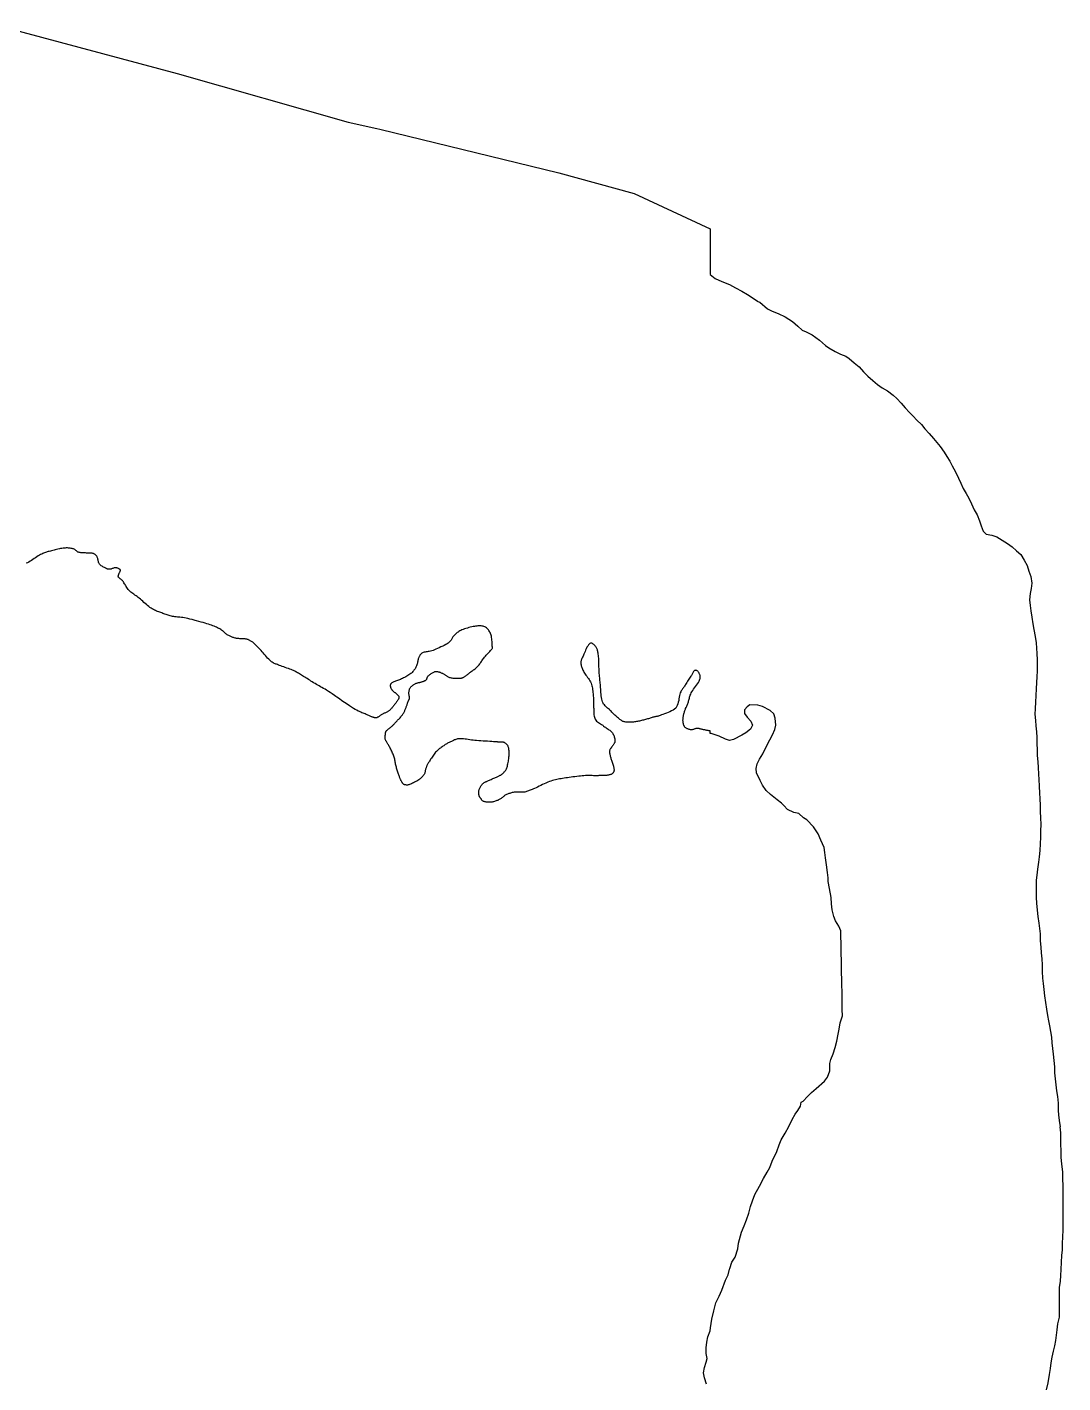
# Model space of a CAD drawing. Header units: inches. Extents: x 1341578 to 1502124, y 557203 to 748561.
# Drawn here: x 1491099 to 1493100, y 630191 to 632809 of the extents above; entities that cross this region are included whole.
import ezdxf

# ---------------------------------------------------------------- set-up
doc = ezdxf.new("R2010")
doc.units = ezdxf.units.IN
doc.header["$MEASUREMENT"] = 0
doc.layers.add('Zipcode', color=7, linetype='Continuous')

msp = doc.modelspace()

# ---------------------------------------------------------------- linework, layer by layer
at = {"layer": 'Zipcode'}
for points in [[(1491054.1, 632809.1), (1491388.2, 632719.3), (1491718.9, 632625.8), (1491774.5, 632613.4), (1491779.9, 632612.2), (1492126.1, 632527.5), (1492271.6, 632487.7), (1492418, 632419.7), (1492418, 632331), (1492427.7, 632323.8), (1492440.4, 632317.9), (1492455.4, 632312.2), (1492466.8, 632305.8), (1492479.4, 632299), (1492490.1, 632292.4), (1492500.9, 632285.8), (1492509.4, 632279.9), (1492510.4, 632278.9), (1492514.1, 632277.6), (1492528.9, 632265.2), (1492537.7, 632260.6), (1492549.3, 632255.9), (1492563.1, 632249.8), (1492577.1, 632240.7), (1492587.4, 632231.7), (1492595.6, 632224), (1492603.4, 632220.7), (1492615.1, 632214.7), (1492629.5, 632204.5), (1492640.9, 632194.1), (1492647.1, 632189.6), (1492659.4, 632182.9), (1492669.6, 632177.2), (1492680, 632173.3), (1492686.9, 632169.2), (1492696.3, 632161), (1492706, 632153), (1492714.4, 632143.6), (1492722.8, 632135), (1492732.3, 632126.3), (1492741.1, 632118.7), (1492750.5, 632112.7), (1492760.8, 632106.4), (1492771.6, 632098.5), (1492778.9, 632091.6), (1492786.9, 632083.1), (1492795, 632073.9), (1492803.4, 632064.9), (1492810, 632057.4), (1492817.6, 632050.3), (1492826.1, 632041.8), (1492832.8, 632033.5), (1492841.4, 632024.2), (1492849.3, 632014.8), (1492855.9, 632007), (1492862.5, 631998.9), (1492870.1, 631988.5), (1492875.6, 631979.9), (1492881.4, 631971.1), (1492885.8, 631961.5), (1492892.1, 631950.2), (1492897.9, 631938.1), (1492902.1, 631928.1), (1492907.1, 631917.7), (1492912.4, 631908.6), (1492917.8, 631899.1), (1492923.1, 631888.2), (1492928.3, 631877.1), (1492933.8, 631867.2), (1492938.3, 631855.7), (1492941.5, 631845.8), (1492945.6, 631835.5), (1492951.1, 631829.7), (1492962, 631828.1), (1492972.1, 631824.7), (1492982.4, 631818.5), (1492992.4, 631812), (1493001.3, 631805.3), (1493009.6, 631797.7), (1493018.1, 631790.8), (1493024.4, 631779.4), (1493030.3, 631769.5), (1493033.8, 631758.6), (1493037.5, 631747.8), (1493039.5, 631735.3), (1493038.3, 631724.9), (1493036.1, 631715.2), (1493035.3, 631703.2), (1493036, 631691.9), (1493037.6, 631681.6), (1493039.5, 631669.6), (1493041.6, 631656.6), (1493043.7, 631646), (1493046.1, 631632), (1493047.8, 631620.1), (1493048.5, 631609.9), (1493049.2, 631599.1), (1493049.8, 631587.4), (1493049.8, 631577.3), (1493049.8, 631565), (1493049.2, 631554.9), (1493048.7, 631542.8), (1493048.1, 631532), (1493047.1, 631517.8), (1493046.7, 631505.8), (1493046, 631492.5), (1493045.6, 631481.9), (1493046.3, 631470), (1493047.4, 631459.5), (1493048.4, 631448), (1493048.9, 631436.8), (1493049.2, 631424.6), (1493049.7, 631414), (1493050.1, 631402.3), (1493050.9, 631390.2), (1493051.7, 631379.3), (1493052.2, 631366.5), (1493052.9, 631355.7), (1493053.9, 631343.1), (1493054.4, 631329.9), (1493054.8, 631319.2), (1493055.3, 631306), (1493055.9, 631294.2), (1493056.4, 631282), (1493056.6, 631268.9), (1493056.5, 631256.7), (1493056.3, 631244.6), (1493055.9, 631232), (1493054.8, 631218.7), (1493053.7, 631206.4), (1493052.2, 631196.2), (1493050.6, 631182.6), (1493049.2, 631171.5), (1493048, 631161.4), (1493047.7, 631149.8), (1493047.8, 631138.9), (1493048.1, 631128.1), (1493048.4, 631117.3), (1493049.8, 631103.8), (1493051.1, 631091.2), (1493053.1, 631078.7), (1493054.5, 631068.5), (1493055.3, 631058), (1493055.8, 631044.4), (1493056.6, 631032.1), (1493057.7, 631021.5), (1493058.6, 631009.4), (1493059.3, 630998.3), (1493059.6, 630984.9), (1493060.3, 630972.6), (1493061.3, 630962.1), (1493062.9, 630950.6), (1493064.3, 630937.9), (1493065.6, 630925.4), (1493067.6, 630912.4), (1493070.1, 630899.9), (1493071.9, 630890), (1493073.6, 630880.1), (1493075.5, 630869.2), (1493077.2, 630858.3), (1493078.3, 630847.5), (1493079.3, 630836.2), (1493080.5, 630825.5), (1493082.2, 630813.3), (1493083.1, 630801.2), (1493083.5, 630789.7), (1493084.8, 630777.8), (1493086.1, 630766.3), (1493087.4, 630754.9), (1493088.8, 630743.9), (1493090.3, 630730.7), (1493090.6, 630720.3), (1493090.7, 630716.9), (1493090.9, 630708.4), (1493092.4, 630697.1), (1493094.5, 630685.4), (1493093.3, 630685), (1493094.8, 630673.5), (1493095, 630663.4), (1493095.1, 630651.9), (1493095.3, 630638.5), (1493095.5, 630626.3), (1493097.1, 630612.8), (1493098.5, 630598.1), (1493098.7, 630583.7), (1493099.1, 630572.3), (1493099.3, 630561.8), (1493099.1, 630550.4), (1493099.2, 630537.5), (1493099.3, 630525.1), (1493099.3, 630511.6), (1493099.4, 630498.1), (1493099.5, 630485.3), (1493099, 630472.5), (1493098.3, 630460), (1493097.8, 630447.8), (1493096.9, 630436.5), (1493096.3, 630423.7), (1493095.5, 630409.9), (1493094.8, 630398), (1493094.2, 630386.8), (1493092.5, 630374.7), (1493092.1, 630362.3), (1493092.1, 630350.4), (1493092.3, 630338.6), (1493092.4, 630327.5), (1493092, 630317.4), (1493089.1, 630304.6), (1493087.9, 630293.3), (1493086.6, 630282.6), (1493085.3, 630272.3), (1493083.3, 630262.2), (1493080.8, 630251.9), (1493078.1, 630240.2), (1493076.3, 630229.6), (1493074.8, 630218.3), (1493072.9, 630206.8), (1493070.3, 630190.9), (1493067.1, 630177.2)], [(1492411.2, 630188.3), (1492407.3, 630200.2), (1492405.4, 630210), (1492407, 630220.6), (1492410.2, 630230.5), (1492412.6, 630237.6), (1492410.6, 630247.5), (1492410.4, 630258.6), (1492412, 630269.3), (1492413.7, 630279.3), (1492418, 630291), (1492418.9, 630296.8), (1492421.1, 630314), (1492424.9, 630329.9), (1492429.4, 630345.5), (1492435.4, 630357.9), (1492440.4, 630369.6), (1492447.8, 630388.9), (1492452.8, 630399.5), (1492455.5, 630410.5), (1492455.9, 630411.8), (1492460.2, 630423.9), (1492466.2, 630433.4), (1492471.9, 630449.4), (1492472.6, 630460.7), (1492478.6, 630481.8), (1492483.9, 630494.1), (1492488.3, 630505.3), (1492492.6, 630518.5), (1492496, 630531), (1492499.8, 630542.3), (1492504.7, 630554.2), (1492513.4, 630570.3), (1492521.1, 630585.4), (1492528.4, 630597.9), (1492533.3, 630606.9), (1492538.1, 630619.1), (1492546.6, 630637.6), (1492551.6, 630650.5), (1492555.6, 630660), (1492562.9, 630672.7), (1492570.1, 630685.5), (1492576.4, 630699.3), (1492582.6, 630709.8), (1492587.4, 630716.9), (1492592.8, 630725), (1492594.1, 630733.1), (1492597.8, 630735), (1492606.4, 630743.9), (1492613.9, 630751.5), (1492622.9, 630759.2), (1492639.1, 630773.3), (1492644.8, 630781.3), (1492649.4, 630793.2), (1492649.3, 630807.6), (1492651.2, 630815.1), (1492655.6, 630826.1), (1492659.7, 630838.2), (1492663.1, 630850.8), (1492665.7, 630863.9), (1492667.4, 630873.9), (1492669.3, 630885.9), (1492672.4, 630895.8), (1492673.6, 630899.8), (1492673.4, 630911.8), (1492673.3, 630922), (1492673.1, 630933.7), (1492672.9, 630946.4), (1492672.6, 630957.9), (1492672.4, 630970.2), (1492672.1, 630982.9), (1492671.9, 630994.6), (1492671.6, 631007.6), (1492671.4, 631018.9), (1492671.1, 631029.7), (1492670.9, 631040.8), (1492670.7, 631051.4), (1492670.4, 631063.8), (1492667, 631072.6), (1492660.4, 631083), (1492657.1, 631091.4), (1492653.8, 631104.3), (1492652.3, 631116), (1492651.8, 631128.4), (1492648.7, 631145.4), (1492645.9, 631159.3), (1492645.8, 631166.2), (1492644.7, 631176.3), (1492642.8, 631191.4), (1492641.1, 631204.7), (1492639.4, 631214.7), (1492638.4, 631224.9), (1492631.9, 631238.7), (1492626.6, 631251.3), (1492617.8, 631264.5), (1492604.7, 631278.1), (1492598.4, 631282), (1492589.7, 631290.2), (1492579.6, 631292.5), (1492567.4, 631297.8), (1492560.6, 631305.7), (1492556, 631310), (1492547.7, 631316.5), (1492534.6, 631326.8), (1492526.1, 631335), (1492519.3, 631344.8), (1492514.8, 631354), (1492507.8, 631368.9), (1492507.3, 631377), (1492509.2, 631386), (1492513.4, 631395.4), (1492519.9, 631405.5), (1492528.1, 631422.8), (1492533.6, 631432.3), (1492538.3, 631442), (1492543.1, 631452.5), (1492544.9, 631460.8), (1492543.7, 631474.7), (1492540.9, 631483), (1492533.8, 631489.4), (1492519.1, 631496.7), (1492510.4, 631499.3), (1492494.6, 631499.9), (1492489.6, 631496.5), (1492484.6, 631490.8), (1492484.7, 631483.7), (1492489.4, 631476.3), (1492496.9, 631468.5), (1492499.8, 631461.2), (1492495.9, 631453.3), (1492487.1, 631446.1), (1492479.1, 631441.8), (1492463, 631433.3), (1492455.6, 631431.5), (1492447.9, 631434), (1492435.6, 631439.7), (1492420, 631444.7), (1492418, 631445), (1492418, 631449.7), (1492416.7, 631450), (1492415.4, 631450.2), (1492414.1, 631450.4), (1492412.8, 631450.6), (1492411.5, 631450.9), (1492410.2, 631451.1), (1492409, 631451.3), (1492407.7, 631451.6), (1492406.4, 631451.8), (1492405.2, 631452.1), (1492403.9, 631452.3), (1492402.7, 631452.7), (1492401.5, 631453), (1492400.3, 631453.4), (1492399, 631453.7), (1492397.8, 631454), (1492396.6, 631454.3), (1492395.4, 631454.5), (1492394.2, 631454.7), (1492393, 631454.7), (1492391.8, 631454.7), (1492390.6, 631454.4), (1492389.4, 631454.1), (1492388.2, 631453.7), (1492387, 631453.3), (1492385.8, 631452.8), (1492384.6, 631452.5), (1492383.4, 631452.2), (1492382.2, 631452), (1492381, 631452), (1492379.9, 631452.1), (1492378.7, 631452.4), (1492377.5, 631452.7), (1492376.2, 631453.1), (1492375.1, 631453.6), (1492373.9, 631454.1), (1492372.8, 631454.7), (1492371.8, 631455.3), (1492370.9, 631455.9), (1492370.1, 631456.5), (1492369.4, 631457.2), (1492368.8, 631457.9), (1492368.3, 631458.7), (1492367.8, 631459.5), (1492367.5, 631460.3), (1492367.2, 631461.2), (1492366.9, 631462.1), (1492366.7, 631463), (1492366.4, 631463.9), (1492366.2, 631464.9), (1492366, 631465.8), (1492365.9, 631466.8), (1492365.8, 631467.9), (1492365.7, 631468.8), (1492365.6, 631470), (1492365.6, 631471.1), (1492365.7, 631472.2), (1492365.7, 631473.3), (1492365.8, 631474.5), (1492365.9, 631475.7), (1492366.1, 631476.9), (1492366.3, 631478.2), (1492366.6, 631479.5), (1492366.8, 631480.8), (1492367.2, 631482.1), (1492367.5, 631483.5), (1492367.7, 631484.2), (1492367.9, 631484.8), (1492368.3, 631486.2), (1492368.7, 631487.6), (1492369.2, 631489.1), (1492369.7, 631490.5), (1492370.2, 631491.9), (1492370.7, 631493.1), (1492370.8, 631493.4), (1492371.5, 631494.9), (1492372.1, 631496.3), (1492372.8, 631497.9), (1492373.5, 631499.4), (1492374.1, 631501), (1492374.8, 631502.6), (1492375.4, 631504.3), (1492376, 631506), (1492376.5, 631507.8), (1492376.9, 631509.5), (1492377.4, 631511.3), (1492377.9, 631513.2), (1492378.4, 631515), (1492379, 631517), (1492379.7, 631519), (1492380.5, 631521), (1492381.5, 631523.2), (1492382.8, 631525.4), (1492384.4, 631527.9), (1492386.2, 631530.5), (1492388.1, 631533.1), (1492390.1, 631535.8), (1492392, 631538.4), (1492393.8, 631541), (1492395.4, 631543.4), (1492396.8, 631545.7), (1492397.8, 631547.7), (1492398.4, 631549.6), (1492398.8, 631551.3), (1492398.9, 631552.9), (1492398.9, 631554.5), (1492398.8, 631555.9), (1492398.5, 631557.2), (1492398.1, 631558.4), (1492397.7, 631559.5), (1492397.2, 631560.6), (1492396.8, 631561.6), (1492396.3, 631562.5), (1492395.6, 631563.4), (1492394.9, 631564.2), (1492394, 631565), (1492393.2, 631565.6), (1492392.3, 631566.2), (1492391.3, 631566.6), (1492390.4, 631566.8), (1492389.6, 631566.9), (1492388.8, 631566.8), (1492388.1, 631566.4), (1492387.4, 631565.9), (1492386.8, 631565.2), (1492386.2, 631564.4), (1492385.6, 631563.4), (1492384.9, 631562.3), (1492384.3, 631561), (1492383.5, 631559.7), (1492382.7, 631558.4), (1492381.8, 631556.9), (1492380.8, 631555.4), (1492379.7, 631553.7), (1492378.5, 631551.8), (1492377.2, 631549.8), (1492375.9, 631547.7), (1492374.6, 631545.7), (1492373.3, 631543.6), (1492372, 631541.6), (1492370.8, 631539.7), (1492369.7, 631537.9), (1492368.6, 631536.3), (1492368.4, 631536), (1492367.6, 631534.9), (1492366.7, 631533.6), (1492365.7, 631532.4), (1492364.8, 631531.2), (1492364, 631529.9), (1492363.1, 631528.5), (1492362.2, 631527), (1492361.3, 631525.2), (1492360.4, 631523.2), (1492359.6, 631520.8), (1492359.5, 631520.5), (1492359, 631518), (1492358.4, 631515), (1492357.9, 631511.8), (1492357.3, 631508.6), (1492356.6, 631505.3), (1492355.8, 631502.1), (1492354.7, 631499.1), (1492354.5, 631498.7), (1492353.3, 631496.4), (1492351.6, 631494), (1492349.4, 631491.9), (1492346.7, 631490.1), (1492343.6, 631488.4), (1492340.3, 631486.8), (1492336.9, 631485.4), (1492333.5, 631484.1), (1492330.1, 631482.9), (1492327, 631481.8), (1492324.2, 631480.9), (1492321.8, 631479.9), (1492319.9, 631479.2), (1492318.3, 631478.6), (1492316.9, 631478.2), (1492315.8, 631477.9), (1492314.8, 631477.7), (1492313.8, 631477.6), (1492312.9, 631477.4), (1492311.8, 631477.2), (1492310.6, 631477), (1492309.2, 631476.6), (1492307.7, 631476.1), (1492306, 631475.6), (1492304.3, 631475.1), (1492302.5, 631474.6), (1492300.7, 631474), (1492298.8, 631473.4), (1492296.9, 631472.9), (1492295, 631472.3), (1492293.2, 631471.8), (1492291.3, 631471.3), (1492289.4, 631470.8), (1492287.5, 631470.3), (1492285.6, 631469.8), (1492283.7, 631469.3), (1492281.7, 631468.9), (1492279.8, 631468.4), (1492277.9, 631468), (1492275.9, 631467.7), (1492274, 631467.4), (1492272.1, 631467.2), (1492270.2, 631467), (1492268.2, 631466.8), (1492266.2, 631466.7), (1492264.2, 631466.6), (1492262.2, 631466.6), (1492260.3, 631466.6), (1492258.4, 631466.7), (1492256.7, 631466.8), (1492255.7, 631466.9), (1492255, 631467), (1492253.4, 631467.3), (1492252, 631467.5), (1492250.8, 631467.9), (1492249.7, 631468.2), (1492248.8, 631468.6), (1492247.8, 631469.1), (1492246.9, 631469.7), (1492245.9, 631470.3), (1492244.9, 631471.1), (1492243.7, 631471.9), (1492242.4, 631473), (1492240.9, 631474.2), (1492239.3, 631475.6), (1492237.6, 631477.1), (1492235.8, 631478.8), (1492234, 631480.5), (1492232.1, 631482.3), (1492230.3, 631484.1), (1492228.5, 631485.9), (1492226.7, 631487.7), (1492225.1, 631489.4), (1492224.6, 631489.8), (1492223.4, 631491), (1492221.8, 631492.5), (1492220.1, 631493.9), (1492218.4, 631495.3), (1492216.8, 631496.7), (1492215.2, 631498.3), (1492213.7, 631499.9), (1492212.4, 631501.7), (1492211.2, 631503.7), (1492210.2, 631505.9), (1492209.3, 631508.4), (1492208.7, 631511.2), (1492208.1, 631514.1), (1492207.8, 631517.3), (1492207.5, 631520.5), (1492207.2, 631523.8), (1492207, 631527.1), (1492206.8, 631530.4), (1492206.6, 631533.5), (1492206.3, 631536.5), (1492206, 631539.4), (1492205.7, 631542.1), (1492205.4, 631544.8), (1492205.2, 631547.4), (1492204.9, 631550), (1492204.7, 631552.6), (1492204.4, 631555.2), (1492204.2, 631557.9), (1492204, 631560.7), (1492203.8, 631563.6), (1492203.6, 631566.7), (1492203.5, 631569.9), (1492203.3, 631573.3), (1492203.3, 631576.8), (1492203.2, 631580.2), (1492203.1, 631583.6), (1492202.9, 631586.9), (1492202.8, 631590.1), (1492202.6, 631592.9), (1492202.3, 631595.5), (1492202, 631597.8), (1492201.7, 631599.9), (1492201.4, 631601.8), (1492201, 631603.5), (1492200.7, 631605.1), (1492200.2, 631606.6), (1492199.7, 631608), (1492199.1, 631609.3), (1492198.4, 631610.5), (1492197.7, 631611.7), (1492196.7, 631612.9), (1492195.7, 631614.1), (1492194.5, 631615.3), (1492193.3, 631616.5), (1492192, 631617.5), (1492190.7, 631618.4), (1492189.3, 631619), (1492188, 631619.2), (1492186.7, 631619.1), (1492185.4, 631618.6), (1492184.2, 631617.5), (1492182.9, 631615.8), (1492181.6, 631613.7), (1492180.2, 631611.3), (1492178.9, 631608.6), (1492177.6, 631605.9), (1492176.4, 631603.1), (1492175.3, 631600.5), (1492174.3, 631598), (1492173.4, 631595.9), (1492172.5, 631594.1), (1492171.7, 631592.4), (1492171, 631590.9), (1492170.3, 631589.4), (1492169.7, 631588), (1492169.2, 631586.6), (1492168.8, 631585.2), (1492168.5, 631583.8), (1492168.4, 631582.3), (1492168.3, 631580.7), (1492168.5, 631579.1), (1492168.7, 631577.5), (1492169.1, 631575.8), (1492169.5, 631574.1), (1492170.1, 631572.4), (1492170.8, 631570.7), (1492171.5, 631569), (1492172.4, 631567.1), (1492173.3, 631565.3), (1492174.2, 631563.4), (1492175.3, 631561.4), (1492176.6, 631559.4), (1492178.1, 631557.4), (1492179.7, 631555.3), (1492181.3, 631553.2), (1492182.8, 631551.1), (1492184.4, 631548.9), (1492185.8, 631546.6), (1492187, 631544.4), (1492188.1, 631542.1), (1492188.9, 631539.7), (1492189.6, 631537.2), (1492190.2, 631534.7), (1492190.7, 631532.1), (1492191, 631529.5), (1492191.4, 631526.9), (1492191.7, 631524.3), (1492191.9, 631521.7), (1492192.1, 631519.3), (1492192.4, 631516.9), (1492192.6, 631514.5), (1492192.7, 631512.3), (1492192.7, 631510.1), (1492192.8, 631508), (1492192.7, 631505.9), (1492192.7, 631503.8), (1492192.7, 631501.6), (1492192.7, 631499.5), (1492192.8, 631497.4), (1492193, 631495.2), (1492193.1, 631492.9), (1492193.2, 631490.5), (1492193.2, 631488.1), (1492193.3, 631485.7), (1492193.4, 631483.3), (1492193.6, 631480.9), (1492193.9, 631478.6), (1492194.4, 631476.4), (1492195.1, 631474.3), (1492196, 631472.3), (1492197.2, 631470.5), (1492198.7, 631468.9), (1492200.4, 631467.3), (1492202.3, 631465.9), (1492204.3, 631464.5), (1492206.4, 631463.2), (1492208.5, 631461.9), (1492210.5, 631460.6), (1492211.4, 631460), (1492212.4, 631459.3), (1492214.2, 631458), (1492215.8, 631456.8), (1492217.5, 631455.6), (1492219.2, 631454.4), (1492220.9, 631453.3), (1492222.5, 631452.1), (1492224.1, 631451), (1492225.6, 631449.8), (1492226.9, 631448.7), (1492228.2, 631447.4), (1492229.3, 631446.1), (1492230.2, 631444.7), (1492231, 631443.2), (1492231.8, 631441.6), (1492232.4, 631439.9), (1492232.9, 631438.3), (1492233.3, 631436.7), (1492233.5, 631436.1), (1492233.7, 631435.1), (1492233.9, 631433.6), (1492234.1, 631432.1), (1492234.2, 631430.9), (1492234.2, 631429.7), (1492234, 631428.7), (1492233.7, 631427.7), (1492233.4, 631426.8), (1492232.9, 631426), (1492232.4, 631425.2), (1492231.9, 631424.3), (1492231.3, 631423.5), (1492230.8, 631422.6), (1492230.2, 631421.7), (1492229.6, 631420.7), (1492229, 631419.8), (1492228.2, 631418.8), (1492227.8, 631418.3), (1492227.4, 631417.8), (1492226.8, 631417.1), (1492226.6, 631416.8), (1492225.9, 631415.8), (1492225.2, 631414.8), (1492224.6, 631413.7), (1492224.2, 631412.5), (1492223.9, 631411.3), (1492223.7, 631410), (1492223.8, 631408.7), (1492223.9, 631407.3), (1492224.1, 631405.8), (1492224.4, 631404.4), (1492224.7, 631402.9), (1492225.1, 631401.3), (1492225.5, 631399.9), (1492226, 631398.1), (1492226.4, 631396.6), (1492226.8, 631394.9), (1492227.4, 631393.1), (1492228, 631391.2), (1492228.7, 631389.4), (1492229.4, 631387.4), (1492230.1, 631385.6), (1492230.7, 631383.7), (1492231.2, 631382), (1492231.7, 631380.4), (1492232, 631378.9), (1492232.2, 631377.6), (1492232.3, 631376.4), (1492232.4, 631375.3), (1492232.5, 631374.3), (1492232.4, 631373.7), (1492232.4, 631373.3), (1492232.3, 631372.4), (1492232.1, 631371.6), (1492231.9, 631370.8), (1492231.5, 631370), (1492231, 631369.3), (1492230.5, 631368.6), (1492229.9, 631367.9), (1492229.3, 631367.4), (1492228.6, 631366.8), (1492227.8, 631366.4), (1492226.8, 631365.9), (1492225.8, 631365.5), (1492224.6, 631365.1), (1492223.3, 631364.8), (1492221.8, 631364.5), (1492220.1, 631364.2), (1492218.2, 631364), (1492216.2, 631363.8), (1492214, 631363.7), (1492211.7, 631363.6), (1492209.3, 631363.5), (1492206.9, 631363.5), (1492204.4, 631363.4), (1492202.8, 631363.4), (1492201.9, 631363.3), (1492199.5, 631363.3), (1492197.2, 631363.3), (1492194.8, 631363.3), (1492192.5, 631363.3), (1492190.1, 631363.4), (1492187.7, 631363.4), (1492185.2, 631363.5), (1492182.6, 631363.5), (1492180, 631363.5), (1492177.2, 631363.4), (1492174.2, 631363.2), (1492171.1, 631363), (1492167.7, 631362.6), (1492164.2, 631362.3), (1492160.5, 631361.9), (1492156.8, 631361.4), (1492153.1, 631361), (1492149.4, 631360.5), (1492145.8, 631360), (1492142.3, 631359.5), (1492139.1, 631358.9), (1492136, 631358.5), (1492133, 631358), (1492130.1, 631357.5), (1492127.3, 631357.1), (1492124.6, 631356.6), (1492121.9, 631356.1), (1492119.1, 631355.5), (1492116.4, 631354.8), (1492113.5, 631354), (1492110.6, 631353), (1492107.5, 631351.9), (1492104.3, 631350.6), (1492100.9, 631349.2), (1492097.6, 631347.7), (1492094.2, 631346.1), (1492090.9, 631344.5), (1492087.7, 631342.9), (1492084.6, 631341.4), (1492081.7, 631340.1), (1492079, 631338.9), (1492076.6, 631337.9), (1492074.4, 631336.9), (1492072.4, 631336.1), (1492070.5, 631335.3), (1492068.8, 631334.5), (1492067, 631333.8), (1492065.3, 631333.2), (1492063.6, 631332.7), (1492061.8, 631332.2), (1492059.9, 631331.8), (1492057.9, 631331.5), (1492055.8, 631331.3), (1492053.7, 631331.3), (1492051.6, 631331.3), (1492049.4, 631331.4), (1492047.3, 631331.4), (1492045.3, 631331.5), (1492043.2, 631331.5), (1492041.3, 631331.4), (1492039.4, 631331.2), (1492037.6, 631330.9), (1492035.9, 631330.6), (1492034.2, 631330.2), (1492032.5, 631329.7), (1492030.9, 631329.2), (1492029.4, 631328.7), (1492027.9, 631328.2), (1492026.4, 631327.6), (1492025, 631326.9), (1492023.6, 631326.3), (1492022.3, 631325.6), (1492021, 631324.8), (1492019.9, 631323.9), (1492018.8, 631323), (1492017.8, 631322.1), (1492016.7, 631321.2), (1492015.6, 631320.3), (1492014.5, 631319.4), (1492013.3, 631318.6), (1492012, 631317.8), (1492010.7, 631317.1), (1492009.2, 631316.4), (1492007.7, 631315.7), (1492006.2, 631315.1), (1492004.7, 631314.5), (1492003.1, 631313.9), (1492001.5, 631313.4), (1491999.9, 631312.9), (1491998.4, 631312.6), (1491996.8, 631312.3), (1491996.4, 631312.2), (1491995.2, 631312.1), (1491993.6, 631312), (1491991.9, 631312), (1491990.2, 631312), (1491988.6, 631312.1), (1491987, 631312.2), (1491985.4, 631312.4), (1491983.9, 631312.7), (1491982.6, 631313), (1491981.4, 631313.4), (1491980.4, 631313.8), (1491979.4, 631314.3), (1491978.6, 631314.9), (1491977.9, 631315.6), (1491977.2, 631316.3), (1491976.6, 631317), (1491976.1, 631317.7), (1491975.6, 631318.4), (1491975.1, 631319.2), (1491974.6, 631319.8), (1491974.1, 631320.5), (1491973.7, 631321.1), (1491973.3, 631321.7), (1491972.9, 631322.2), (1491972.5, 631322.8), (1491972.2, 631323.5), (1491972, 631324.1), (1491971.7, 631324.8), (1491971.6, 631325.6), (1491971.4, 631326.4), (1491971.3, 631327.3), (1491971.2, 631328.2), (1491971.1, 631329.2), (1491971.1, 631330.3), (1491971.1, 631331.4), (1491971.1, 631332.5), (1491971.2, 631333.6), (1491971.4, 631334.7), (1491971.7, 631335.8), (1491972, 631336.9), (1491972.5, 631338.1), (1491973, 631339.3), (1491973.6, 631340.5), (1491974.3, 631341.6), (1491975.1, 631343), (1491975.9, 631344.2), (1491976.7, 631345.3), (1491977.6, 631346.4), (1491978.4, 631347.4), (1491979.3, 631348.3), (1491980.1, 631349), (1491980.9, 631349.7), (1491981.7, 631350.2), (1491982.6, 631350.7), (1491983.4, 631351.1), (1491983.7, 631351.2), (1491984.4, 631351.5), (1491985.3, 631351.9), (1491986.4, 631352.3), (1491987.5, 631352.8), (1491988.8, 631353.4), (1491990.1, 631354), (1491991.7, 631354.7), (1491993.3, 631355.5), (1491995.1, 631356.2), (1491996.8, 631357), (1491998.6, 631357.8), (1492000.4, 631358.6), (1492002.1, 631359.3), (1492003.7, 631360.1), (1492005.1, 631360.7), (1492006.5, 631361.4), (1492007.8, 631362), (1492009.1, 631362.5), (1492010.3, 631363), (1492011.4, 631363.5), (1492012.6, 631364.1), (1492013.6, 631364.6), (1492014.7, 631365.3), (1492015.7, 631366), (1492016.7, 631366.8), (1492017.7, 631367.7), (1492018.7, 631368.6), (1492019.6, 631369.5), (1492020.5, 631370.5), (1492021.4, 631371.5), (1492022.3, 631372.6), (1492023.1, 631373.8), (1492023.8, 631375.1), (1492024.5, 631376.6), (1492025.2, 631378.2), (1492025.8, 631380), (1492026.4, 631381.9), (1492026.9, 631384.1), (1492027.4, 631386.3), (1492027.9, 631388.7), (1492028.3, 631391.1), (1492028.6, 631393.4), (1492029, 631395.7), (1492029.2, 631397.9), (1492029.4, 631400), (1492029.6, 631402), (1492029.7, 631403.9), (1492029.7, 631405.9), (1492029.8, 631407.8), (1492029.7, 631409.7), (1492029.6, 631411.5), (1492029.5, 631413.2), (1492029.3, 631414.8), (1492029, 631416.4), (1492028.6, 631417.8), (1492028.2, 631419.1), (1492027.7, 631420.3), (1492027, 631421.4), (1492026.4, 631422.4), (1492025.6, 631423.4), (1492024.8, 631424.2), (1492024, 631425), (1492023.2, 631425.7), (1492022.3, 631426.4), (1492021.5, 631426.9), (1492020.6, 631427.4), (1492019.6, 631427.7), (1492018.6, 631427.9), (1492017.6, 631428), (1492016.6, 631428.1), (1492015.6, 631428.1), (1492014.5, 631428.1), (1492013.5, 631428.1), (1492012.5, 631428.1), (1492011.5, 631428.2), (1492010.6, 631428.2), (1492010, 631428.3), (1492009.5, 631428.3), (1492009.1, 631428.4), (1492008.6, 631428.4), (1492007.9, 631428.4), (1492007, 631428.5), (1492005.8, 631428.6), (1492004.2, 631428.7), (1492002.1, 631428.8), (1491999.4, 631429), (1491996.1, 631429.2), (1491992.4, 631429.4), (1491988.3, 631429.7), (1491984, 631429.9), (1491979.6, 631430.2), (1491975.3, 631430.5), (1491971, 631430.8), (1491967, 631431.1), (1491963.4, 631431.4), (1491960.1, 631431.7), (1491956.8, 631432.2), (1491953.6, 631432.6), (1491950.5, 631433.1), (1491947.5, 631433.6), (1491945.7, 631433.9), (1491944.6, 631434), (1491941.9, 631434.4), (1491939.2, 631434.7), (1491936.7, 631434.8), (1491934.4, 631434.8), (1491932.3, 631434.7), (1491930.3, 631434.4), (1491928.6, 631434), (1491927, 631433.5), (1491925.5, 631432.9), (1491924, 631432.3), (1491922.6, 631431.6), (1491921.2, 631430.9), (1491919.8, 631430.2), (1491918.3, 631429.6), (1491916.7, 631428.9), (1491915.2, 631428.2), (1491913.7, 631427.4), (1491912.3, 631426.7), (1491910.8, 631425.9), (1491909.4, 631425.1), (1491907.9, 631424.2), (1491906.4, 631423.3), (1491904.9, 631422.3), (1491903.4, 631421.3), (1491901.9, 631420.2), (1491900.3, 631419.1), (1491898.7, 631418), (1491897.1, 631416.8), (1491895.5, 631415.6), (1491893.9, 631414.3), (1491892.3, 631412.9), (1491890.7, 631411.5), (1491889.2, 631410.1), (1491887.8, 631408.5), (1491886.4, 631406.9), (1491884.9, 631405.1), (1491883.5, 631403.2), (1491882.1, 631401.2), (1491880.8, 631399.2), (1491879.5, 631397.2), (1491878.2, 631395.2), (1491877.1, 631393.4), (1491876, 631391.6), (1491875, 631390.1), (1491874.2, 631388.7), (1491873.4, 631387.5), (1491872.8, 631386.4), (1491872.2, 631385.3), (1491871.7, 631384.4), (1491871.2, 631383.4), (1491870.8, 631382.5), (1491870.4, 631381.5), (1491870, 631380.5), (1491869.6, 631379.4), (1491869.2, 631378.2), (1491868.8, 631377), (1491868.5, 631375.8), (1491868.2, 631374.5), (1491867.9, 631373.3), (1491867.7, 631372), (1491867.4, 631370.7), (1491867.2, 631369.5), (1491866.9, 631368.2), (1491866.6, 631367), (1491865.6, 631365.9), (1491864.8, 631364.8), (1491863.9, 631363.8), (1491863, 631362.7), (1491862.2, 631361.7), (1491861.3, 631360.6), (1491860.3, 631359.6), (1491859.2, 631358.5), (1491858, 631357.5), (1491856.6, 631356.4), (1491855.1, 631355.4), (1491853.3, 631354.2), (1491851.3, 631353), (1491849.3, 631351.9), (1491847.2, 631350.7), (1491845, 631349.6), (1491843, 631348.6), (1491841, 631347.6), (1491839.2, 631346.9), (1491837.6, 631346.3), (1491836.2, 631345.8), (1491834.9, 631345.5), (1491833.7, 631345.3), (1491832.5, 631345.3), (1491831.5, 631345.3), (1491830.5, 631345.4), (1491829.6, 631345.5), (1491828.7, 631345.7), (1491828.3, 631345.9), (1491827.9, 631346), (1491827.1, 631346.3), (1491826.3, 631346.6), (1491825.7, 631347.1), (1491825.1, 631347.5), (1491824.5, 631348.1), (1491824, 631348.7), (1491823.6, 631349.4), (1491823.1, 631350.1), (1491822.7, 631350.8), (1491822.2, 631351.6), (1491821.8, 631352.5), (1491821.3, 631353.3), (1491820.8, 631354.2), (1491820.4, 631355.1), (1491820, 631356.1), (1491819.5, 631357.1), (1491819.1, 631358.1), (1491818.7, 631359.3), (1491818.2, 631360.5), (1491817.8, 631361.8), (1491817.3, 631363.2), (1491816.7, 631364.7), (1491816.1, 631366.4), (1491815.5, 631368.2), (1491814.9, 631370), (1491814.3, 631372), (1491813.6, 631373.9), (1491813, 631375.9), (1491812.4, 631377.9), (1491811.9, 631379.8), (1491811.3, 631381.7), (1491810.9, 631383.6), (1491810.5, 631385.5), (1491810.1, 631387.5), (1491809.8, 631389.4), (1491809.5, 631391.3), (1491809.1, 631393.2), (1491808.7, 631395.2), (1491808.3, 631397.1), (1491807.8, 631399), (1491807.2, 631400.9), (1491806.5, 631402.9), (1491805.7, 631404.9), (1491804.8, 631406.8), (1491803.9, 631408.9), (1491802.9, 631410.9), (1491801.9, 631412.8), (1491801, 631414.7), (1491800, 631416.6), (1491799.1, 631418.3), (1491798.2, 631420), (1491797.4, 631421.5), (1491796.6, 631423), (1491795.7, 631424.3), (1491794.9, 631425.6), (1491794, 631426.8), (1491793.3, 631428), (1491792.6, 631429.2), (1491791.9, 631430.4), (1491791.4, 631431.5), (1491791, 631432.7), (1491790.6, 631434), (1491790.5, 631435.3), (1491790.3, 631436.5), (1491790.3, 631437.8), (1491790.4, 631439), (1491790.4, 631440.3), (1491790.6, 631441.4), (1491790.7, 631442.5), (1491790.8, 631443.6), (1491790.9, 631444.5), (1491791, 631445.3), (1491791.1, 631446), (1491791.2, 631446.7), (1491791.3, 631447.2), (1491791.4, 631447.7), (1491791.6, 631448.2), (1491791.8, 631448.8), (1491792.2, 631449.3), (1491792.6, 631449.9), (1491793.2, 631450.6), (1491793.9, 631451.4), (1491794.8, 631452.1), (1491795.8, 631453), (1491796.9, 631453.8), (1491798.1, 631454.7), (1491799.2, 631455.6), (1491800.5, 631456.5), (1491801.6, 631457.5), (1491802.8, 631458.4), (1491803.8, 631459.3), (1491804.8, 631460.3), (1491805.7, 631461.2), (1491806.6, 631462.1), (1491807.5, 631463.1), (1491808.4, 631464), (1491809.3, 631465), (1491810.3, 631466), (1491811.2, 631467), (1491812, 631467.9), (1491812.2, 631468.1), (1491813.2, 631469.2), (1491814.3, 631470.4), (1491815.4, 631471.6), (1491816.6, 631472.8), (1491817.9, 631474.1), (1491819.1, 631475.4), (1491820.3, 631476.7), (1491821.5, 631478), (1491822.6, 631479.3), (1491823.7, 631480.6), (1491824.6, 631481.9), (1491825.4, 631483.2), (1491826.2, 631484.5), (1491826.9, 631485.8), (1491827.5, 631487.2), (1491828, 631488.5), (1491828.6, 631489.8), (1491829.1, 631491.2), (1491829.6, 631492.5), (1491830.1, 631493.8), (1491830.6, 631495), (1491831.1, 631496.3), (1491831.6, 631497.6), (1491832, 631498.8), (1491832.5, 631500.1), (1491832.9, 631501.4), (1491833.3, 631502.6), (1491833.7, 631503.8), (1491834.1, 631504.9), (1491834.4, 631505.9), (1491834.8, 631506.9), (1491835.1, 631507.7), (1491835.5, 631508.5), (1491835.8, 631509.1), (1491836.1, 631509.6), (1491836.4, 631510.2), (1491836.6, 631510.7), (1491836.9, 631511.2), (1491837.1, 631511.8), (1491837.2, 631512.5), (1491837.3, 631513.3), (1491837.3, 631514.2), (1491837.3, 631515.1), (1491837.1, 631516.2), (1491836.9, 631517.2), (1491836.7, 631518.3), (1491836.5, 631519.4), (1491836.3, 631520.6), (1491836.2, 631521.7), (1491836.1, 631522.8), (1491836.1, 631523.8), (1491836.2, 631524.8), (1491836.4, 631525.9), (1491836.5, 631526.9), (1491836.7, 631528), (1491837, 631529), (1491837.2, 631530), (1491837.6, 631531), (1491838.1, 631532), (1491838.6, 631532.9), (1491839.2, 631533.8), (1491839.9, 631534.7), (1491840.7, 631535.6), (1491841.6, 631536.4), (1491842.6, 631537.2), (1491843.7, 631538), (1491844.8, 631538.8), (1491845.9, 631539.5), (1491847, 631540.2), (1491848.1, 631540.8), (1491849.2, 631541.4), (1491850.3, 631541.8), (1491851.4, 631542.2), (1491852.5, 631542.5), (1491853.7, 631542.8), (1491854.8, 631543.1), (1491856, 631543.3), (1491857.1, 631543.5), (1491858.2, 631543.8), (1491859.3, 631544), (1491860.3, 631544.4), (1491861.3, 631544.7), (1491862.3, 631545.1), (1491863.4, 631545.4), (1491864.4, 631545.8), (1491865.4, 631546.2), (1491866.3, 631546.6), (1491867.2, 631547), (1491868.1, 631547.5), (1491868.8, 631548), (1491869.5, 631548.5), (1491870.1, 631549.1), (1491870.5, 631549.8), (1491870.9, 631550.5), (1491871.1, 631551.2), (1491871.4, 631551.9), (1491871.6, 631552.7), (1491871.9, 631553.5), (1491872.3, 631554.3), (1491872.9, 631555.1), (1491873.6, 631555.9), (1491874.4, 631556.7), (1491875.5, 631557.6), (1491876.1, 631558.1), (1491876.6, 631558.5), (1491877.9, 631559.5), (1491879.2, 631560.4), (1491880.5, 631561.3), (1491881.8, 631562.2), (1491883.1, 631562.9), (1491884.3, 631563.6), (1491885.4, 631564), (1491886.4, 631564.4), (1491887.4, 631564.6), (1491888.3, 631564.7), (1491889.1, 631564.7), (1491890, 631564.7), (1491890.8, 631564.6), (1491891.7, 631564.4), (1491892.6, 631564.2), (1491893.5, 631563.9), (1491894.4, 631563.7), (1491895.4, 631563.4), (1491896.5, 631563), (1491897.5, 631562.6), (1491898.6, 631562.1), (1491899.7, 631561.6), (1491900.8, 631561.1), (1491901.9, 631560.5), (1491903, 631560), (1491904, 631559.4), (1491905.1, 631558.8), (1491906.2, 631558.3), (1491907.1, 631557.6), (1491908.1, 631557), (1491909, 631556.3), (1491910, 631555.6), (1491911, 631554.9), (1491912, 631554.3), (1491913.2, 631553.7), (1491914.4, 631553.2), (1491915.8, 631552.8), (1491917.5, 631552.5), (1491919.3, 631552.2), (1491921.3, 631552), (1491923.4, 631551.9), (1491925.5, 631551.8), (1491927.6, 631551.7), (1491929.7, 631551.7), (1491931.6, 631551.7), (1491933.4, 631551.7), (1491934.9, 631551.8), (1491936.1, 631551.9), (1491937.1, 631551.9), (1491938, 631552), (1491938.7, 631552.2), (1491939.3, 631552.3), (1491939.9, 631552.5), (1491940.5, 631552.8), (1491941.2, 631553.2), (1491942, 631553.6), (1491942.9, 631554.1), (1491944, 631554.8), (1491945.1, 631555.5), (1491946.3, 631556.4), (1491947.5, 631557.3), (1491948.8, 631558.3), (1491950.1, 631559.3), (1491951.4, 631560.3), (1491952.7, 631561.4), (1491954, 631562.5), (1491955.4, 631563.5), (1491956.7, 631564.5), (1491958.1, 631565.6), (1491959.6, 631566.6), (1491961, 631567.7), (1491962.5, 631568.7), (1491964, 631569.8), (1491965.4, 631571), (1491966.8, 631572.2), (1491968.2, 631573.4), (1491969.5, 631574.7), (1491970.7, 631576.1), (1491971.9, 631577.6), (1491973, 631579.1), (1491974.1, 631580.6), (1491975.1, 631582.2), (1491976.2, 631583.8), (1491977.2, 631585.4), (1491978.4, 631587.1), (1491979.6, 631588.8), (1491980.9, 631590.4), (1491982.3, 631592.2), (1491983.9, 631594), (1491985.7, 631595.9), (1491987.5, 631597.9), (1491989.3, 631599.8), (1491991, 631601.7), (1491992.7, 631603.5), (1491994.1, 631605.2), (1491995.4, 631606.7), (1491996.4, 631608), (1491997, 631609), (1491997.5, 631609.8), (1491997.8, 631610.3), (1491997.9, 631610.6), (1491997.9, 631610.9), (1491997.7, 631611.2), (1491997.6, 631611.6), (1491997.4, 631612.3), (1491997.2, 631613.1), (1491997.1, 631614.4), (1491997, 631616), (1491996.9, 631618), (1491996.8, 631620.2), (1491996.7, 631622.7), (1491996.5, 631625.2), (1491996.3, 631627.8), (1491995.9, 631630.3), (1491995.5, 631632.7), (1491995, 631634.9), (1491994.4, 631636.9), (1491994, 631637.8), (1491993.6, 631638.7), (1491992.8, 631640.5), (1491991.8, 631642.1), (1491990.8, 631643.7), (1491989.7, 631645.2), (1491988.5, 631646.6), (1491987.2, 631647.8), (1491985.8, 631649), (1491984.4, 631650), (1491982.8, 631650.8), (1491981.2, 631651.4), (1491979.5, 631651.9), (1491977.6, 631652.3), (1491975.7, 631652.5), (1491973.7, 631652.6), (1491972.4, 631652.6), (1491971.6, 631652.6), (1491969.4, 631652.5), (1491967.2, 631652.3), (1491964.9, 631652.1), (1491962.6, 631651.7), (1491960.2, 631651.3), (1491957.5, 631650.8), (1491954.8, 631650.1), (1491951.9, 631649.3), (1491949.1, 631648.5), (1491946.2, 631647.6), (1491943.5, 631646.7), (1491940.9, 631645.7), (1491938.5, 631644.8), (1491936.3, 631643.8), (1491934.4, 631642.8), (1491932.7, 631641.8), (1491931.1, 631640.8), (1491929.7, 631639.8), (1491928.4, 631638.7), (1491927.1, 631637.5), (1491925.9, 631636.4), (1491924.8, 631635.2), (1491923.6, 631634.1), (1491922.4, 631632.9), (1491921.3, 631631.6), (1491920.5, 631630.4), (1491919.7, 631629.1), (1491919, 631627.8), (1491918.3, 631626.5), (1491917.5, 631625.1), (1491916.6, 631623.8), (1491915.4, 631622.4), (1491914, 631621), (1491912.2, 631619.6), (1491910, 631618.2), (1491907.4, 631616.7), (1491904.5, 631615.1), (1491901.4, 631613.5), (1491898.1, 631611.9), (1491894.8, 631610.4), (1491891.6, 631608.9), (1491888.4, 631607.5), (1491885.4, 631606.3), (1491882.8, 631605.3), (1491880.3, 631604.4), (1491877.9, 631603.8), (1491875.6, 631603.3), (1491873.4, 631602.9), (1491871.2, 631602.6), (1491869.2, 631602.3), (1491867.3, 631602), (1491865.5, 631601.6), (1491863.9, 631601.1), (1491862.4, 631600.5), (1491861.1, 631599.7), (1491860, 631598.9), (1491859.1, 631598.1), (1491858.3, 631597.2), (1491857.6, 631596.3), (1491857, 631595.3), (1491856.5, 631594.2), (1491856.2, 631593.6), (1491855.9, 631593.1), (1491855.4, 631591.9), (1491854.8, 631590.6), (1491854.3, 631589.3), (1491853.8, 631587.7), (1491853.5, 631586.1), (1491853.1, 631584.4), (1491852.8, 631582.7), (1491852.5, 631580.9), (1491852.1, 631579.2), (1491851.7, 631577.5), (1491851.1, 631575.8), (1491850.4, 631574.2), (1491849.7, 631572.7), (1491848.8, 631571.3), (1491848, 631569.8), (1491847, 631568.4), (1491846, 631567), (1491844.9, 631565.6), (1491843.8, 631564.3), (1491842.5, 631562.9), (1491841.1, 631561.6), (1491839.7, 631560.4), (1491838, 631559.1), (1491836.2, 631557.9), (1491834.3, 631556.7), (1491832.2, 631555.5), (1491830.1, 631554.4), (1491827.9, 631553.3), (1491825.8, 631552.2), (1491823.7, 631551.2), (1491821.7, 631550.2), (1491819.8, 631549.3), (1491817.9, 631548.4), (1491816, 631547.7), (1491814.2, 631546.9), (1491812.3, 631546.3), (1491810.5, 631545.6), (1491808.8, 631545), (1491807.2, 631544.4), (1491805.7, 631543.8), (1491804.5, 631543.2), (1491803.4, 631542.5), (1491802.5, 631541.9), (1491801.8, 631541.2), (1491801.2, 631540.6), (1491800.8, 631540), (1491800.5, 631539.4), (1491800.3, 631538.7), (1491800.2, 631538.1), (1491800.2, 631537.5), (1491800.2, 631536.8), (1491800.2, 631536.1), (1491800.3, 631535.4), (1491800.5, 631534.6), (1491800.8, 631533.8), (1491801.1, 631533), (1491801.5, 631532.2), (1491802, 631531.4), (1491802.5, 631530.6), (1491803, 631529.8), (1491803.5, 631529.1), (1491804, 631528.4), (1491804.6, 631527.7), (1491805.2, 631527.1), (1491805.9, 631526.5), (1491806.6, 631525.9), (1491807.3, 631525.4), (1491808, 631524.8), (1491808.8, 631524.2), (1491809.5, 631523.7), (1491810.2, 631523.1), (1491810.8, 631522.5), (1491811.5, 631521.9), (1491812.2, 631521.3), (1491812.9, 631520.7), (1491813.6, 631520.1), (1491814.3, 631519.5), (1491815, 631518.9), (1491815.6, 631518.3), (1491816.1, 631517.6), (1491816.5, 631517), (1491816.7, 631516.4), (1491816.9, 631515.7), (1491817, 631515.1), (1491817, 631514.5), (1491816.9, 631513.9), (1491816.7, 631513.2), (1491816.5, 631512.6), (1491816.2, 631511.9), (1491815.8, 631511.1), (1491815.3, 631510.3), (1491814.8, 631509.4), (1491814.2, 631508.3), (1491813.4, 631507.2), (1491812.5, 631506), (1491811.6, 631504.7), (1491810.6, 631503.4), (1491809.5, 631502), (1491808.5, 631500.7), (1491807.5, 631499.4), (1491806.4, 631498.2), (1491805.5, 631497.1), (1491804.6, 631496), (1491803.8, 631494.9), (1491802.9, 631493.9), (1491802.1, 631492.9), (1491801.2, 631492), (1491800.4, 631491.1), (1491799.5, 631490.2), (1491798.6, 631489.3), (1491797.7, 631488.5), (1491796.7, 631487.8), (1491795.7, 631487.1), (1491794.5, 631486.5), (1491793.4, 631485.9), (1491792.2, 631485.4), (1491791, 631484.9), (1491789.8, 631484.4), (1491788.6, 631483.9), (1491787.4, 631483.4), (1491786.2, 631482.9), (1491785.1, 631482.3), (1491784, 631481.7), (1491782.9, 631481), (1491781.8, 631480.2), (1491780.7, 631479.4), (1491779.7, 631478.7), (1491778.6, 631477.9), (1491777.6, 631477.2), (1491776.6, 631476.6), (1491775.6, 631476.1), (1491774.7, 631475.7), (1491773.9, 631475.4), (1491773.1, 631475.3), (1491772.4, 631475.2), (1491771.7, 631475.1), (1491771, 631475.2), (1491770.3, 631475.2), (1491769.6, 631475.4), (1491768.8, 631475.6), (1491767.9, 631475.8), (1491766.9, 631476.1), (1491765.8, 631476.4), (1491764.7, 631476.8), (1491763.6, 631477.2), (1491762.4, 631477.7), (1491761.2, 631478.3), (1491759.9, 631478.8), (1491758.5, 631479.5), (1491756.9, 631480.2), (1491755.3, 631481), (1491753.5, 631481.8), (1491751.5, 631482.6), (1491749.6, 631483.4), (1491747.6, 631484.2), (1491745.5, 631485), (1491743.2, 631485.9), (1491740.8, 631487), (1491738.2, 631488.2), (1491735.4, 631489.6), (1491732.3, 631491.2), (1491729, 631493.2), (1491725.3, 631495.5), (1491721.1, 631498.3), (1491716.6, 631501.4), (1491711.8, 631504.7), (1491706.9, 631508.2), (1491702, 631511.7), (1491697.2, 631515.1), (1491695.1, 631516.5), (1491692.5, 631518.3), (1491688.1, 631521.3), (1491684.2, 631523.9), (1491680.6, 631526.2), (1491677.2, 631528.3), (1491674.1, 631530.2), (1491671.1, 631531.9), (1491668.2, 631533.5), (1491665.4, 631535.1), (1491662.7, 631536.6), (1491660.1, 631538.1), (1491657.4, 631539.6), (1491654.8, 631541.2), (1491652.1, 631542.9), (1491649.5, 631544.5), (1491647, 631546.1), (1491644.5, 631547.7), (1491642, 631549.3), (1491639.6, 631550.8), (1491637.3, 631552.4), (1491635, 631553.8), (1491632.7, 631555.2), (1491630.5, 631556.5), (1491628.4, 631557.8), (1491626.5, 631559), (1491624.6, 631560.1), (1491622.8, 631561.2), (1491621.1, 631562.2), (1491619.3, 631563.2), (1491617.5, 631564.2), (1491615.5, 631565.2), (1491613.5, 631566.2), (1491611.3, 631567.2), (1491608.8, 631568.2), (1491606.1, 631569.2), (1491603.3, 631570.2), (1491600.4, 631571.3), (1491597.4, 631572.3), (1491594.5, 631573.3), (1491591.6, 631574.2), (1491588.9, 631575.2), (1491586.4, 631576.1), (1491584.2, 631577), (1491582.2, 631577.8), (1491580.5, 631578.5), (1491578.9, 631579), (1491577.5, 631579.6), (1491576.2, 631580.1), (1491575, 631580.7), (1491573.7, 631581.4), (1491572.3, 631582.3), (1491570.8, 631583.4), (1491569.2, 631584.7), (1491567.3, 631586.4), (1491565.4, 631588.4), (1491563.3, 631590.6), (1491561.1, 631592.9), (1491559, 631595.4), (1491556.8, 631597.9), (1491554.7, 631600.4), (1491552.7, 631602.7), (1491550.7, 631604.9), (1491549, 631606.8), (1491547.4, 631608.5), (1491545.8, 631610.1), (1491544.4, 631611.6), (1491543.1, 631613), (1491541.8, 631614.4), (1491540.5, 631615.6), (1491539.3, 631616.8), (1491538.1, 631617.9), (1491536.9, 631619), (1491535.7, 631620), (1491534.5, 631621), (1491533.3, 631621.8), (1491532.1, 631622.7), (1491531, 631623.4), (1491529.8, 631624.1), (1491528.7, 631624.7), (1491527.6, 631625.3), (1491526.5, 631625.8), (1491525.4, 631626.2), (1491524.3, 631626.6), (1491523.2, 631626.9), (1491522.2, 631627.2), (1491521.1, 631627.3), (1491520.1, 631627.4), (1491519.1, 631627.4), (1491518, 631627.4), (1491517, 631627.4), (1491515.9, 631627.4), (1491514.7, 631627.4), (1491513.5, 631627.5), (1491512.1, 631627.7), (1491510.8, 631627.8), (1491509.3, 631627.9), (1491507.9, 631628.1), (1491506.4, 631628.2), (1491504.9, 631628.4), (1491503.3, 631628.6), (1491501.8, 631628.9), (1491500.4, 631629.2), (1491498.9, 631629.6), (1491497.5, 631630), (1491496.1, 631630.4), (1491494.8, 631630.9), (1491493.4, 631631.4), (1491492.1, 631632), (1491490.7, 631632.6), (1491489.4, 631633.2), (1491488, 631633.9), (1491486.6, 631634.7), (1491485.2, 631635.5), (1491483.8, 631636.4), (1491482.5, 631637.5), (1491481.2, 631638.6), (1491480, 631639.8), (1491478.6, 631641), (1491477.3, 631642.2), (1491475.8, 631643.4), (1491474.3, 631644.6), (1491472.6, 631645.8), (1491470.7, 631646.9), (1491469.5, 631647.6), (1491468.7, 631647.9), (1491466.7, 631648.9), (1491464.6, 631649.9), (1491462.3, 631650.9), (1491460, 631651.9), (1491457.5, 631652.8), (1491454.9, 631653.8), (1491452.1, 631654.8), (1491449.2, 631655.8), (1491446, 631656.8), (1491442.6, 631657.8), (1491438.7, 631659), (1491434.6, 631660.1), (1491430.3, 631661.3), (1491425.9, 631662.5), (1491423.6, 631663.1), (1491421.5, 631663.7), (1491417.2, 631664.7), (1491413.1, 631665.8), (1491409.2, 631666.7), (1491405.7, 631667.4), (1491402.4, 631668.1), (1491399.4, 631668.6), (1491396.6, 631668.9), (1491393.9, 631669.2), (1491391.8, 631669.4), (1491391.4, 631669.4), (1491389, 631669.7), (1491386.6, 631669.9), (1491384.3, 631670.2), (1491381.9, 631670.5), (1491379.6, 631671), (1491377.3, 631671.5), (1491375.2, 631672.1), (1491374.8, 631672.2), (1491373, 631672.7), (1491371, 631673.3), (1491369, 631674), (1491367, 631674.6), (1491365, 631675.4), (1491363, 631676.1), (1491361, 631676.9), (1491358.9, 631677.6), (1491356.9, 631678.4), (1491354.8, 631679.1), (1491352.8, 631679.9), (1491350.8, 631680.6), (1491348.7, 631681.4), (1491346.6, 631682.2), (1491344.6, 631683.2), (1491342.5, 631684.2), (1491340.4, 631685.4), (1491338.2, 631686.7), (1491336, 631688.3), (1491333.7, 631690), (1491331.4, 631691.9), (1491329.1, 631693.8), (1491326.7, 631696), (1491324.4, 631698.1), (1491322.1, 631700.2), (1491319.8, 631702.2), (1491317.5, 631704.2), (1491315.4, 631706), (1491313.7, 631707.3), (1491313.2, 631707.7), (1491311.1, 631709.3), (1491309, 631710.8), (1491306.9, 631712.2), (1491304.8, 631713.7), (1491302.8, 631715.1), (1491300.9, 631716.5), (1491299.1, 631718), (1491297.3, 631719.6), (1491295.7, 631721.1), (1491294.1, 631722.9), (1491292.7, 631724.7), (1491291.4, 631726.6), (1491290.2, 631728.5), (1491289.8, 631729.1), (1491289, 631730.5), (1491287.9, 631732.4), (1491286.8, 631734.2), (1491285.8, 631735.9), (1491284.8, 631737.5), (1491283.7, 631738.9), (1491282.7, 631740.1), (1491281.6, 631741.2), (1491280.6, 631742.2), (1491279.6, 631743), (1491278.6, 631743.8), (1491277.7, 631744.5), (1491276.8, 631745.1), (1491276.1, 631745.8), (1491275.5, 631746.4), (1491275.1, 631747.1), (1491274.8, 631747.8), (1491274.6, 631748.5), (1491274.6, 631748.9), (1491274.7, 631749.6), (1491274.9, 631750.2), (1491275.1, 631750.7), (1491275.4, 631751.3), (1491275.7, 631751.9), (1491275.9, 631752.5), (1491276.1, 631753.2), (1491276.4, 631753.9), (1491276.7, 631754.7), (1491277.1, 631755.5), (1491277.5, 631756.3), (1491278, 631757.1), (1491278.4, 631757.9), (1491278.7, 631758.7), (1491278.8, 631759.5), (1491278.8, 631760.2), (1491278.6, 631760.8), (1491278.2, 631761.4), (1491277.6, 631762), (1491276.9, 631762.5), (1491276, 631763.1), (1491275, 631763.6), (1491274, 631764), (1491272.9, 631764.4), (1491271.9, 631764.7), (1491270.8, 631765), (1491269.8, 631765.1), (1491268.7, 631765), (1491267.6, 631764.9), (1491266.5, 631764.6), (1491265.3, 631764.2), (1491264.1, 631763.7), (1491262.9, 631763.3), (1491261.8, 631762.9), (1491260.7, 631762.5), (1491259.6, 631762.2), (1491259.4, 631762.2), (1491258.7, 631762.1), (1491257.8, 631762), (1491257.1, 631761.9), (1491256.5, 631761.9), (1491255.9, 631761.9), (1491255.3, 631762), (1491254.8, 631762.1), (1491254.1, 631762.3), (1491253.4, 631762.6), (1491252.6, 631762.9), (1491251.7, 631763.4), (1491250.6, 631763.9), (1491250.3, 631764), (1491249.3, 631764.5), (1491247.9, 631765.2), (1491246.5, 631766), (1491244.9, 631766.8), (1491243.5, 631767.7), (1491242, 631768.7), (1491240.7, 631769.7), (1491239.5, 631770.7), (1491238.5, 631771.8), (1491237.7, 631772.9), (1491237.1, 631774.2), (1491236.8, 631775.2), (1491236.7, 631775.6), (1491236.3, 631777.1), (1491236, 631778.6), (1491235.7, 631780.1), (1491235.5, 631780.9), (1491235.4, 631781.5), (1491235.1, 631782.9), (1491234.7, 631784.1), (1491234.2, 631785.2), (1491233.7, 631786.2), (1491233.2, 631787.1), (1491232.7, 631787.9), (1491232.2, 631788.7), (1491231.6, 631789.3), (1491231, 631790), (1491230.3, 631790.5), (1491229.6, 631791.1), (1491228.7, 631791.5), (1491227.7, 631792), (1491226.6, 631792.3), (1491225.3, 631792.6), (1491224, 631792.8), (1491222.5, 631792.9), (1491221, 631793), (1491219.4, 631793.1), (1491217.9, 631793.1), (1491216.3, 631793.2), (1491215.7, 631793.2), (1491214.7, 631793.3), (1491213.2, 631793.4), (1491211.7, 631793.5), (1491210.8, 631793.6), (1491210.2, 631793.6), (1491208.6, 631793.6), (1491207, 631793.7), (1491205.4, 631793.7), (1491203.9, 631793.8), (1491202.4, 631794), (1491200.9, 631794.2), (1491199.5, 631794.4), (1491198.1, 631794.8), (1491196.9, 631795.3), (1491195.8, 631795.9), (1491194.7, 631796.7), (1491193.8, 631797.5), (1491192.8, 631798.3), (1491191.9, 631799.1), (1491190.8, 631799.9), (1491189.7, 631800.6), (1491188.5, 631801.3), (1491187.1, 631801.7), (1491185.5, 631802.1), (1491183.9, 631802.4), (1491182.1, 631802.7), (1491180.3, 631802.9), (1491178.4, 631803), (1491176.4, 631803.1), (1491174.4, 631803.1), (1491172.3, 631803), (1491170.2, 631802.9), (1491168, 631802.7), (1491165.8, 631802.4), (1491163.4, 631802.1), (1491160.9, 631801.6), (1491158.3, 631801.1), (1491155.7, 631800.5), (1491153.1, 631799.8), (1491150.6, 631799.2), (1491148.1, 631798.5), (1491145.7, 631797.9), (1491143.5, 631797.2), (1491141.4, 631796.6), (1491139.4, 631796.1), (1491137.6, 631795.6), (1491135.9, 631795), (1491134.1, 631794.5), (1491132.4, 631793.8), (1491130.6, 631793.1), (1491128.8, 631792.4), (1491126.8, 631791.4), (1491124.7, 631790.4), (1491122.4, 631789.1), (1491120, 631787.7), (1491117.5, 631786.1), (1491114.9, 631784.4), (1491112.3, 631782.6), (1491109.7, 631780.8), (1491107, 631779.1), (1491104.3, 631777.4), (1491101.7, 631775.9), (1491099.2, 631774.6), (1491096.6, 631773.5)]]:
    msp.add_lwpolyline(points, dxfattribs=at)

doc.saveas('drawing.dxf')
